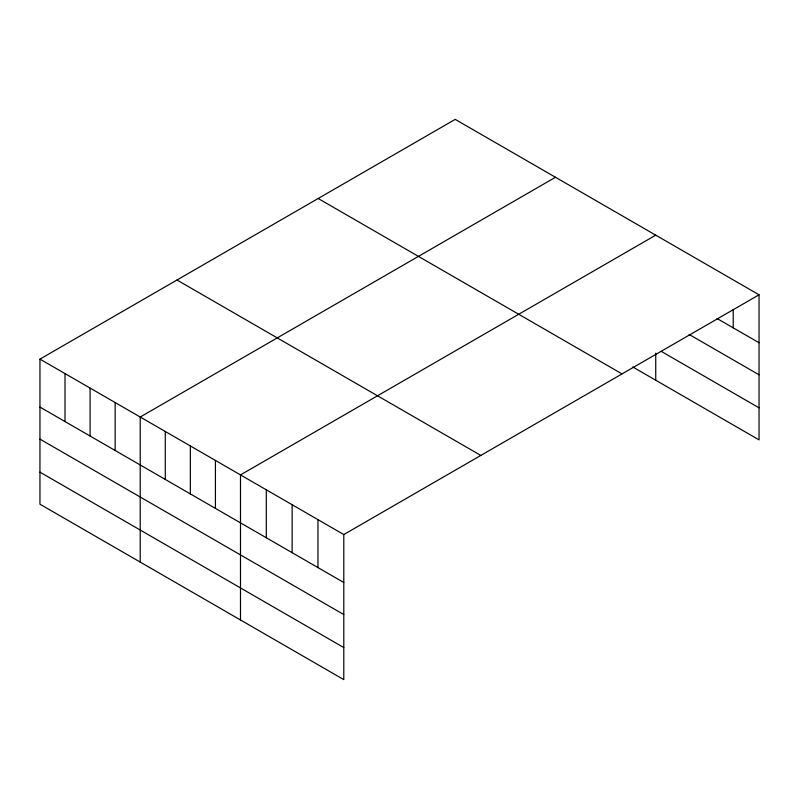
<?xml version="1.0" encoding="UTF-8"?>
<svg xmlns="http://www.w3.org/2000/svg" width="799" height="799" viewBox="0 0 799 799"><rect width="100%" height="100%" fill="white"/><g stroke="black" fill="none" stroke-linecap="round" stroke-linejoin="round"><path stroke-width="1.2" d="M759.05 294.801L455.21 119.381L39.95 359.121L39.95 504.199L343.79 679.619L343.79 534.551L759.05 294.801L759.05 439.879L632.768 366.961M555.475 177.268L140.215 417.018L140.215 562.087M655.739 235.156L240.489 474.906L240.489 619.984M717.083 318.521L759.05 342.751M689.108 334.421L759.05 374.801M661.123 351.29L759.05 407.83M318.172 198.492L622.012 373.912M176.988 280.01L480.828 455.43M39.95 359.121L343.79 534.551M39.95 407.081L343.79 582.501M39.95 439.13L343.79 614.551M39.95 472.149L343.79 647.57M733.222 309.403L733.222 327.84M655.739 353.108L655.739 380.234M317.962 519.64L317.962 567.59M292.134 504.728L292.134 552.678M266.307 489.817L266.307 537.767M215.42 460.434L215.42 508.384M190.352 445.962L190.352 493.912M165.283 431.49L165.283 479.44M115.146 402.546L115.146 450.496M90.087 388.074L90.087 436.024M65.019 373.592L65.019 421.552"/></g></svg>
